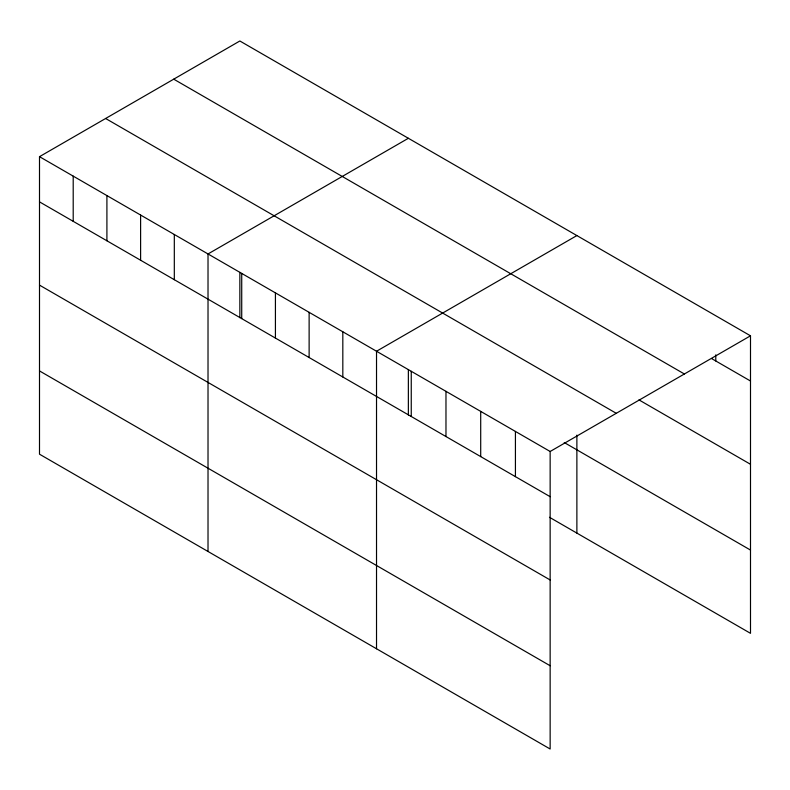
<?xml version="1.0" encoding="UTF-8"?>
<svg xmlns="http://www.w3.org/2000/svg" width="790" height="790" viewBox="0 0 790 790"><rect width="100%" height="100%" fill="white"/><g stroke="black" fill="none" stroke-linecap="round" stroke-linejoin="round"><path stroke-width="1.19" d="M39.5 156.667L550.146 451.485L550.146 749.009L39.5 454.191L39.5 156.667L239.854 40.991L750.5 335.809L750.5 633.333L549.494 517.292M408.361 138.28L208.017 253.955L208.017 551.479M576.878 235.568L376.524 351.244L376.524 648.768M550.146 451.485L750.5 335.809M711.563 358.541L750.5 381.017M173.731 79.168L684.387 373.986M638.962 399.888L750.5 464.283M105.613 118.49L616.269 413.308M564.238 442.538L750.5 550.067M39.5 201.865L550.146 496.693M39.5 285.131L550.146 579.959M39.5 370.925L550.146 665.743M715.78 354.858L715.78 360.971M576.878 435.122L576.878 533.102M515.426 431.439L515.426 476.647M480.705 411.393L480.705 456.59M445.975 391.336L445.975 436.544M411.254 371.29L411.254 416.498M408.361 369.681L408.361 414.987M342.821 331.79L342.821 376.988M309.127 312.327L309.127 357.534M275.424 292.873L275.424 338.081M241.72 273.409L241.72 318.617M239.854 272.392L239.854 317.699M174.314 234.492L174.314 279.7M140.61 215.038L140.61 260.246M106.907 195.584L106.907 240.782M73.203 176.121L73.203 221.328"/></g></svg>
